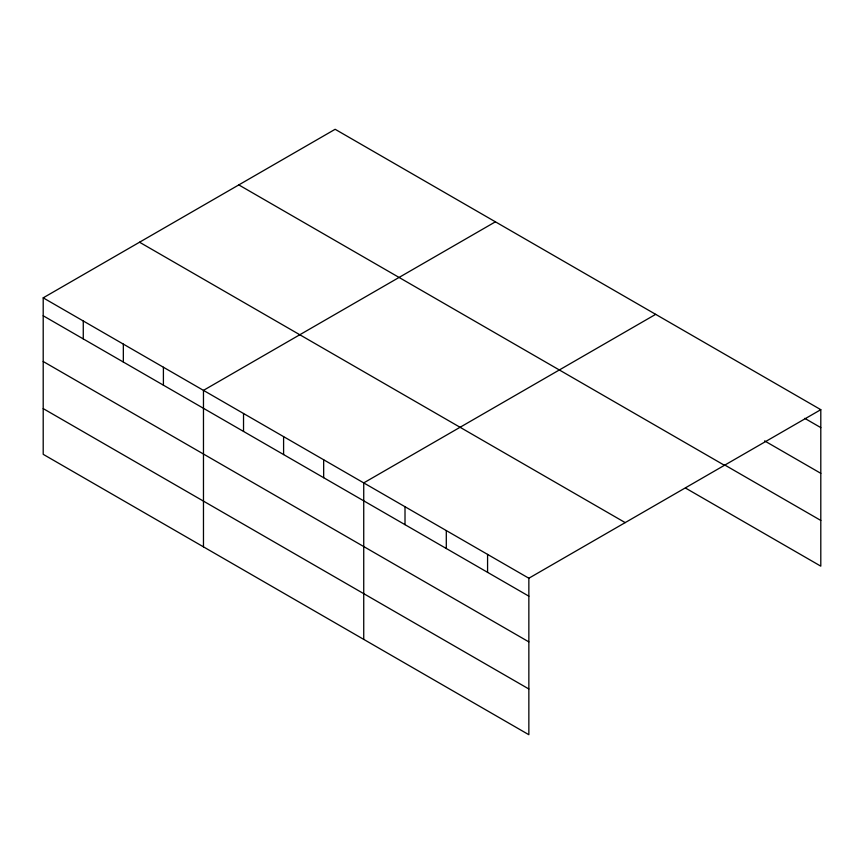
<?xml version="1.0" encoding="UTF-8"?>
<svg xmlns="http://www.w3.org/2000/svg" width="864" height="864" viewBox="0 0 864 864"><rect width="100%" height="100%" fill="white"/><g stroke="black" fill="none" stroke-linecap="round" stroke-linejoin="round"><path stroke-width="1.3" d="M528.854 641.887L528.854 578.232L43.2 297.842L43.2 454.324L528.854 734.713L528.854 641.887L43.2 361.498M685.487 488.041L820.8 566.158L820.8 409.676L335.146 129.287L43.2 297.842M495.407 221.821L203.472 390.366L203.472 546.847M655.679 314.345L363.733 482.9L363.733 639.382M528.854 578.232L820.8 409.676M804.751 418.349L820.8 427.615M764.608 440.899L820.8 473.332M724.475 464.832L820.8 520.441M238.799 184.907L724.464 465.307M139.536 242.222L625.201 522.612M43.2 315.77L528.854 596.171M43.2 408.596L528.854 688.986M487.577 554.396L487.577 572.335M446.299 530.572L446.299 548.5M405.011 506.736L405.011 524.664M323.665 459.767L323.665 477.706M283.597 436.633L283.597 454.572M243.529 413.5L243.529 431.438M163.404 367.243L163.404 385.171M123.336 344.11L123.336 362.038M83.268 320.976L83.268 338.904"/></g></svg>
